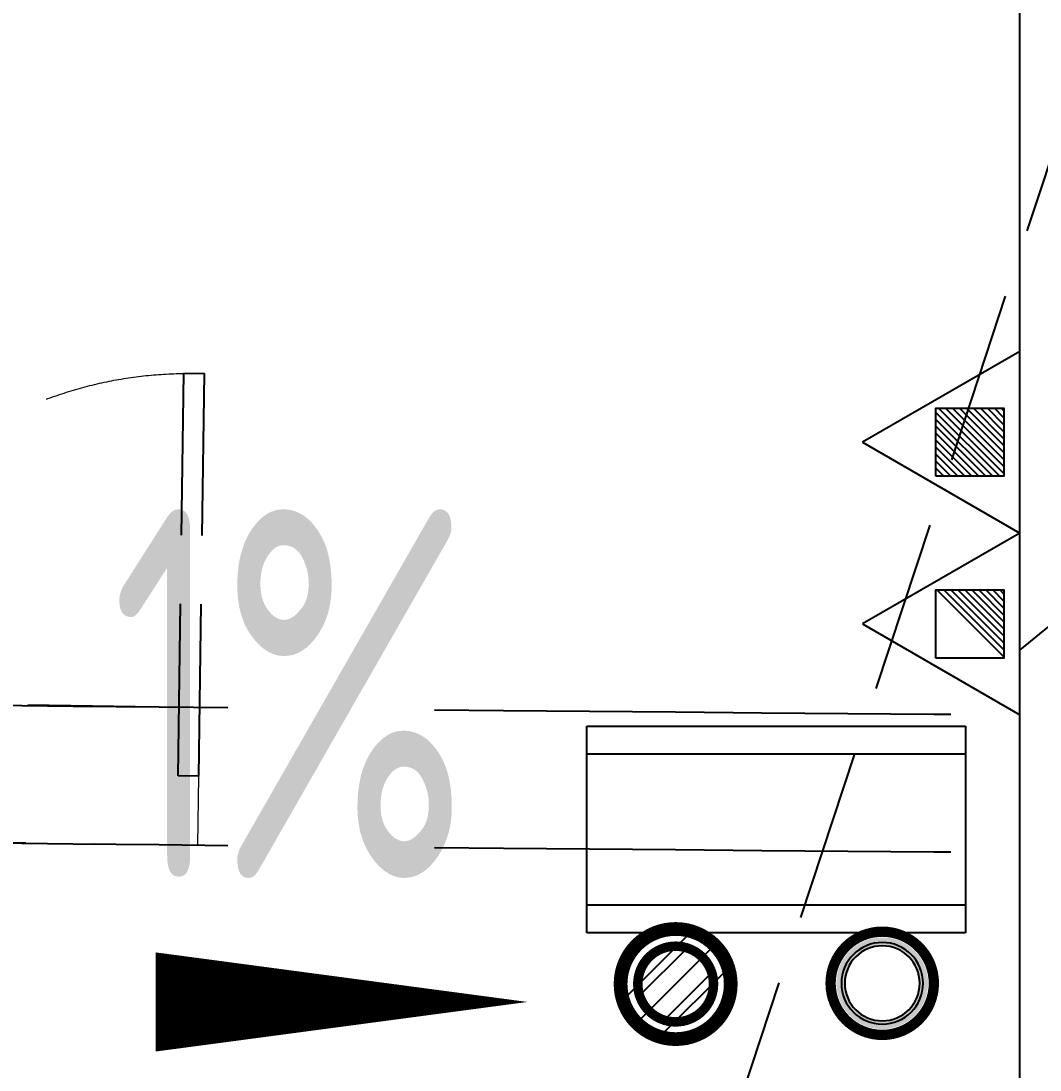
# Model space of a CAD drawing. Header units: inches. Extents: x 0 to 1813292486, y 0 to 3473589894.
# Drawn here: x 600593335 to 600594815, y 3473201319 to 3473202843 of the extents above; entities that cross this region are included whole.
import ezdxf
from ezdxf.enums import TextEntityAlignment as Align

# ---------------------------------------------------------------- set-up
doc = ezdxf.new("R2010")
doc.units = ezdxf.units.IN
doc.header["$LTSCALE"] = 1000
doc.header["$MEASUREMENT"] = 0
doc.linetypes.add('AX-MALL-WALL-P02-QT$0$DASH', pattern=[0.35, 0.25, -0.1])
for name, color, linetype in [('A-Anno-Note', 241, 'Continuous'), ('AX-MALL-DIM-P02$0$A-Anno-Dims', 3, 'Continuous'), ('AX-MALL-DIM-P02$0$A-Anno-Note', 241, 'Continuous'), ('AX-MALL-P02-200$0$A-Anno-Note', 241, 'Continuous'), ('AX-MALL-WALL-P02$0$A-Anno-Note', 241, 'Continuous'), ('AX-MALL-WALL-P02-QT$0$A-Detl-Patt', 8, 'Continuous'), ('AX-MALL-WALL-P02-QT$0$A-Detl-Thin', 131, 'Continuous'), ('AX-MALL-WALL-P02-QT$0$A-Fixt', 81, 'Continuous'), ('AX-MALL-WALL-P02-QT$0$A-Wall', 2, 'Continuous'), ('AX-MALL-WALL-P02-QT$0$A-Wall-Patt', 13, 'Continuous'), ('PX-MALL-P02-LG$0$P-Airr-Pipe', 140, 'Continuous'), ('PX-MALL-P02-LG$0$P-Drain-Fldr', 4, 'Continuous'), ('PX-MALL-P02-LG$0$P-Drain-Fldr-ARCH', 161, 'Continuous'), ('PX-MALL-P02-LG$0$P-Drain-Fldr-W100', 4, 'Continuous'), ('PX-MALL-P02-LG$0$P-Drain-Fldr-W50', 4, 'Continuous'), ('PX-MALL-P02-LG$0$P-Exsh', 31, 'Continuous'), ('PX-MALL-P02-LG$0$P-Pipe-Risr', 7, 'Continuous'), ('PX-MALL-P02-LG$0$P-Pipe-Risr-Arch', 6, 'Continuous'), ('PX-MALL-P02-LG$0$P-Pipe-Risr-W100', 6, 'Continuous'), ('PX-MALL-P02-LG$0$P-Pipe-Risr-W50', 6, 'Continuous')]:
    doc.layers.add(name, color=color, linetype=linetype)
doc.layers.add('AX-MALL-WALL-P02-QT$0$M-AUX-TO-ARCH', color=1, linetype='Continuous', plot=False)
doc.styles.add('AX-MALL-DIM-P02$0$_TCH_DIM', font='gbenor.shx')
doc.styles.add('PX-MALL-P02-LG$0$jzfz', font='gbenor.shx', dxfattribs={"bigfont": 'gbcbig.shx'})

# ---------------------------------------------------------------- blocks, each defined once
blk = doc.blocks.new('AX-MALL-WALL-P02-QT$0$tj')
at = {"layer": 'AX-MALL-WALL-P02-QT$0$A-Detl-Patt'}
h = blk.add_hatch(dxfattribs=at)
h.set_pattern_fill('STEEL', color=256, scale=100.0000000000001, angle=50.43183869082386)
h.set_pattern_definition([(75.00000000004839, (-14278.19445574284, 156289.8254051208), (-153.3407249234246, 41.08752340989569), []), (75.00000000004839, (-14317.88195610046, 156358.5661673546), (-153.3407249234246, 41.08752340989569), [])])
edge = h.paths.add_edge_path()
edge.add_line((88101.273016572, 47666.64152574539), (87883.93542659283, 47459.84604215622))
edge.add_line((87883.93542659283, 47459.84604215622), (91571.54751467705, 43584.64122533798))
edge.add_arc((262949.389629302, 558937.705083496), 543101.4133620498, 251.6057364187558, 260.0288666978238)
edge.add_arc((172180.8466627672, -2862.146247219684), 27099.9982179492, 64.7128659603706, 96.9316049602786, ccw=False)
edge.add_arc((262948.9730309481, 558936.3205539446), 543099.9677998082, 261.6155114784545, 271.7251478115656)
edge.add_line((279298.9759148359, 16082.51663446426), (279298.9759315252, 16382.65274763107))
edge.add_arc((262948.9742454757, 558936.3204835369), 542799.9676941936, 261.62020364125146, 271.7261014454634, ccw=False)
edge.add_arc((172180.8456921196, -2862.14609140989), 27400.00151046549, 64.80631838577902, 96.83815911678944)
edge.add_arc((262949.394896181, 558937.7037490648), 542801.4137571028, 251.6136389015772, 260.02417327084333, ccw=False)
edge.add_line((91737.26096642017, 43845.69257831573), (88101.273016572, 47666.64152574539))
blk.add_lwpolyline([(88103.03003954887, 47737.33037519455), (87813.24658572674, 47461.60306501389), (91543.92713344097, 43541.13421487808, 0.03677856867194786), (168908.9495433569, 23989.2463850975, -0.1416543586965341), (183742.0972260237, 21592.70785188675, 0.04416604653312874), (279348.9759123325, 16034.00206041336), (279348.9759345055, 16434.18465709686, -0.04414427716130016), (183859.0483468771, 21979.79425859451, 0.1405450684183163), (168919.8474783897, 24393.46752309799, -0.03670519880877311), (91764.87840116024, 43889.20268630981), (88103.03007543087, 47737.33033752441)], format="xyb", dxfattribs=at)
blk.add_lwpolyline([(88101.273016572, 47666.64152574539), (87883.93542659283, 47459.84604215622), (91571.54751467705, 43584.64122533798, 0.0367693963449814), (168910.2986617088, 24039.77597379684, -0.1415142461245126), (183756.7420067787, 21641.08926153183, 0.04414024362697595), (279298.9759148359, 16082.51663446426), (279298.9759315252, 16382.65274763107, -0.04412389944666065), (183844.4648458958, 21931.40288829803, 0.1406825130026793), (168918.4574091434, 24342.94360637665, -0.03671436212623864), (91737.26096642017, 43845.69257831573)], format="xyb", close=True, dxfattribs=at)
blk = doc.blocks.new('AX-MALL-WALL-P02-QT$0$1')
at = {"layer": 'AX-MALL-WALL-P02-QT$0$A-Detl-Patt', "linetype": 'AX-MALL-WALL-P02-QT$0$DASH', "extrusion": (0, 0, -1)}
for p, q in [((109579.0823497772, -109573.0687398911), (109829.5189602375, -109044.3849935532)), ((109829.5189602375, -109044.3849935532), (109856.6309474707, -109057.2278962135)), ((109606.1943365335, -109585.9116430283), (109856.6309474707, -109057.2278962135)), ((109606.1943365335, -109585.9116430283), (109579.0823497772, -109573.0687398911))]:
    blk.add_line(p, q, dxfattribs=at)
at = {"layer": 'AX-MALL-WALL-P02-QT$0$A-Detl-Patt', "linetype": 'AX-MALL-WALL-P02-QT$0$DASH', "lineweight": 13, "extrusion": (0, 0, -1)}
blk.add_lwpolyline([(-108799.1811138391, -108556.5284986496, 0.4067224467930122), (-109063.9545964003, -109329.0535812378, 0.4067224466732205), (-109829.4366202354, -109044.5588169098)], format="xyb", dxfattribs=at)
at = {"layer": 'AX-MALL-WALL-P02-QT$0$A-Detl-Patt', "linetype": 'AX-MALL-WALL-P02-QT$0$DASH', "lineweight": 13}
blk.add_lwpolyline([(108478.905179143, -109162.5688095093), (109563.3846606016, -109676.2849311829), (109649.0040137768, -109495.538351059), (108564.524532795, -108981.8222289085)], close=True, dxfattribs=at)
blk = doc.blocks.new('AX-MALL-WALL-P02-QT$0$JB-AC(i)-Li')
for p, q in [((-275, 0), (275, 0)), ((-275, 0), (275, 0)), ((-275, -300), (-275, 0)), ((275, 0), (275, -300)), ((-275, -40), (275, -40)), ((275, -260), (-275, -260)), ((275, -300), (-275, -300))]:
    blk.add_line(p, q)
blk = doc.blocks.new('AX-MALL-WALL-P02-QT')
at = {"layer": 'AX-MALL-WALL-P02-QT$0$A-Wall-Patt'}
h = blk.add_hatch(dxfattribs=at)
h.set_pattern_fill('普通砖', color=256, scale=200, style=0)
h.set_pattern_definition([(45, (0, 359.0227), (-353.55353201463, 353.55353201463), [])])
h.paths.add_polyline_path([(600393240.0097444, 3473056023.097569), (600393368.8025154, 3473056081.005932), (600396121.2003163, 3473063469.411308), (600396093.6370562, 3473063586.392977), (600395968.69197, 3473063632.938688), (600393181.9281372, 3473056152.282776)])
at = {"layer": 'AX-MALL-WALL-P02-QT$0$A-Detl-Patt', "linetype": 'AX-MALL-WALL-P02-QT$0$DASH'}
blk.add_line((600387880.3491975, 3473050367.306551), (600400551.1629934, 3473066194.37565), dxfattribs=at)
at = {"layer": 'AX-MALL-WALL-P02-QT$0$A-Detl-Thin', "linetype": 'AX-MALL-WALL-P02-QT$0$DASH', "ltscale": 3}
for points in [[(600389799.0080225, 3473058529.603528, 0.001856113273548742), (600393531.0321454, 3473057089.400821, 0.001856113273548742)], [(600389729.1811529, 3473058342.163673, 0.001855424443632269), (600393461.2113256, 3473056901.977237)]]:
    blk.add_lwpolyline(points, format="xyb", dxfattribs=at)
at = {"layer": 'AX-MALL-WALL-P02-QT$0$A-Wall'}
blk.add_line((600393181.9281372, 3473056152.282776), (600395968.69197, 3473063632.938688), dxfattribs=at)
at = {"layer": 'AX-MALL-WALL-P02-QT$0$A-Detl-Thin', "rotation": 339.5681613091762}
blk.add_blockref('AX-MALL-WALL-P02-QT$0$tj', (600144118.6961328, 3473128496.287411), dxfattribs=at)
at = {"layer": 'AX-MALL-WALL-P02-QT$0$A-Fixt', "rotation": 339.5681613375581}
blk.add_blockref('AX-MALL-WALL-P02-QT$0$JB-AC(i)-Li', (600393193.3620727, 3473057197.395575), dxfattribs=at)
at = {"layer": 'AX-MALL-WALL-P02-QT$0$M-AUX-TO-ARCH', "rotation": 4.095159614894139}
blk.add_blockref('AX-MALL-WALL-P02-QT$0$1', (600275230.24276, 3473158900.836621), dxfattribs=at)
blk = doc.blocks.new('AX-MALL-WALL-P02')
at = {"layer": 'AX-MALL-WALL-P02$0$A-Anno-Note'}
blk.add_blockref('AX-MALL-WALL-P02-QT', (0, 0), dxfattribs=at)
blk = doc.blocks.new('PX-MALL-P02-LG$0$P-Risr')
at = {"layer": 'PX-MALL-P02-LG$0$P-Pipe-Risr-W50'}
h = blk.add_hatch(color=0, dxfattribs=at)
edge = h.paths.add_edge_path()
edge.add_ellipse((0, 0), major_axis=(47.05795628796547, 47.05795628796547), ratio=0.9999999999999695, start_angle=225.0000000000009, end_angle=405.0000000000009, ccw=False)
edge.add_ellipse((0, 0), major_axis=(47.05795628796764, 47.05795628796764), ratio=0.9999999999998785, start_angle=133.9675974886221, end_angle=225.0000000000035, ccw=False)
edge.add_line((-66.53919663240958, 1.199087783927098), (-54.4367953546693, 1.199087783927098))
edge.add_ellipse((0, 0), major_axis=(-38.50196423560672, 38.50196423560672), ratio=0.9999999999999859, start_angle=43.73814098242129, end_angle=134.9999999999996)
edge.add_ellipse((0, 0), major_axis=(38.50196423561096, 38.50196423561096), ratio=0.9999999999998216, start_angle=225.0000000000051, end_angle=405.0000000000051)
edge.add_ellipse((0, 0), major_axis=(38.50196423560679, 38.50196423560679), ratio=0.9999999999999831, start_angle=45.00000000000048, end_angle=133.7381409824204)
edge.add_line((-54.43679535467527, 1.199087783927098), (-66.53919663241555, 1.199087783927098))
edge.add_ellipse((0, 0), major_axis=(-47.05795628796762, 47.05795628796762), ratio=0.9999999999998742, start_angle=-45.00000000000358, end_angle=43.967597488629224, ccw=False)
at = {"layer": 'PX-MALL-P02-LG$0$P-Pipe-Risr-Arch', "ltscale": 0.7}
blk.add_circle((0, 0), 59.29000000000001, dxfattribs=at)
at = {"layer": 'PX-MALL-P02-LG$0$P-Pipe-Risr-W100', "color": 0, "const_width": 15}
blk.add_lwpolyline([(-75, 0, 1), (75, 0, 1)], format="xyb", close=True, dxfattribs=at)
at = {"layer": 'PX-MALL-P02-LG$0$P-Pipe-Risr-W50'}
blk.add_circle((0, 0), 54.45000000000001, dxfattribs=at)
at = {"layer": 'PX-MALL-P02-LG$0$P-Pipe-Risr', "style": 'PX-MALL-P02-LG$0$jzfz', "width": 0.6, "flags": 1}
for tag, p in [('SYS-MARK', (0.3310501334344735, -45.65933377496549)), ('RANGE', (0.3337570973526454, -45.67887874227017))]:
    blk.add_attdef(tag, text='', height=0.015625, dxfattribs=at).set_placement(p, align=Align.MIDDLE)
blk = doc.blocks.new('PX-MALL-P02-LG$0$A$C5A9C1854')
at = {"layer": 'PX-MALL-P02-LG$0$P-Drain-Fldr-W50', "ltscale": 0.7}
for p, q in [((52.36634142632829, -16.81565596791916), (-16.81565596786095, 52.36634142627008)), ((38.89087296527578, -38.89087296521757), (-38.89087296527578, 38.89087296521757)), ((16.81565596797736, -52.36634142627008), (-52.36634142621187, 16.81565596791916))]:
    blk.add_line(p, q, dxfattribs=at)
at = {"layer": 'PX-MALL-P02-LG$0$P-Drain-Fldr-W50', "ltscale": 0.7, "const_width": 13.75}
blk.add_lwpolyline([(-54.99999999994179, 0, 1), (55.00000000005821, 0, 1)], format="xyb", close=True, dxfattribs=at)
blk = doc.blocks.new('PX-MALL-P02-LG$0$A$C7D2520B3')
at = {"layer": 'PX-MALL-P02-LG$0$P-Drain-Fldr', "ltscale": 0.7}
for p, q in [((78.54951213949244, -25.22348395187873), (-25.22348395179142, 78.54951213940512)), ((58.33630944791366, -58.33630944788456), (-58.33630944791366, 58.33630944788456)), ((25.22348395196605, -78.54951213940512), (-78.54951213931781, 25.22348395187873))]:
    blk.add_line(p, q, dxfattribs=at)
at = {"layer": 'PX-MALL-P02-LG$0$P-Drain-Fldr', "ltscale": 0.7, "const_width": 20}
blk.add_lwpolyline([(5.820766091346741e-11, -80, 1), (5.820766091346741e-11, 80, 1)], format="xyb", close=True, dxfattribs=at)
blk = doc.blocks.new('PX-MALL-P02-LG$0$A$C2257314B')
at = {"layer": 'PX-MALL-P02-LG$0$P-Drain-Fldr-ARCH', "ltscale": 0.7}
for p, q in [((52.36634142632829, -16.81565596791916), (-16.81565596786095, 52.36634142627008)), ((38.89087296527578, -38.89087296521757), (-38.89087296527578, 38.89087296521757)), ((16.81565596797736, -52.36634142627008), (-52.36634142621187, 16.81565596791916))]:
    blk.add_line(p, q, dxfattribs=at)
for start, end in [(0, 180), (180, 0)]:
    blk.add_arc((5.820766091346741e-11, -1.77635683940025e-15), 55, start, end, dxfattribs=at)
blk = doc.blocks.new('PX-MALL-P02-LG$0$P-Drain-Fldr')
blk.add_blockref('PX-MALL-P02-LG$0$A$C2257314B', (0, 0))
at = {"layer": 'PX-MALL-P02-LG$0$P-Drain-Fldr-W100'}
blk.add_blockref('PX-MALL-P02-LG$0$A$C7D2520B3', (0, 0), dxfattribs=at)
at = {"layer": 'PX-MALL-P02-LG$0$P-Drain-Fldr-W50'}
blk.add_blockref('PX-MALL-P02-LG$0$A$C5A9C1854', (0, 0), dxfattribs=at)
blk = doc.blocks.new('PX-MALL-P02-LG$0$MHQ')
at = {"layer": 'PX-MALL-P02-LG$0$P-Exsh', "ltscale": 0.7}
h = blk.add_hatch(dxfattribs=at)
h.set_pattern_fill('ANSI31', color=256, scale=25, style=0)
h.set_pattern_definition([(45, (-160019.2306599375, -42228.3236173685), (-28.0633003783411, 28.0633003783411), [])])
h.paths.add_polyline_path([(-75.0000000015425, 185.1731819980414), (75, 185.1731819980414), (75, 35.17318199802685), (-75.0000000015425, 35.17318199802685)])
for points in [[(0, 346.4101615137042), (-200, -1.455191522836685e-11), (200, -1.455191522836685e-11)], [(0, 346.4101615137042), (-200, -1.455191522836685e-11), (200, -1.455191522836685e-11)], [(0, 346.4101615137042), (-200, -1.455191522836685e-11), (200, -1.455191522836685e-11)], [(-75.0000000015425, 185.1731819980414), (75, 185.1731819980414), (75, 35.17318199802685), (-75.0000000015425, 35.17318199802685)]]:
    blk.add_lwpolyline(points, close=True, dxfattribs=at)
blk = doc.blocks.new('PX-MALL-P02-LG$0$A$C301F1425')
at = {"layer": 'PX-MALL-P02-LG$0$P-Exsh', "ltscale": 0.7}
for p in [(-200, 1.455191522836685e-11), (200, 1.455191522836685e-11)]:
    blk.add_blockref('PX-MALL-P02-LG$0$MHQ', p, dxfattribs=at)
blk = doc.blocks.new('PX-MALL-P02-LG')
at = {"xscale": 0.6600000001490108, "yscale": 0.6600000001490108, "zscale": 0.6600000001490108, "rotation": 69.5681608738742}
blk.add_blockref('PX-MALL-P02-LG$0$A$C301F1425', (600393623.1926155, 3473057336.792108), dxfattribs=at)
at = {"layer": 'PX-MALL-P02-LG$0$P-Airr-Pipe', "xscale": -1, "rotation": 69.56816130750386}
blk.add_blockref('PX-MALL-P02-LG$0$P-Risr', (600393207.4617642, 3473056793.745379), dxfattribs=at)
at = {"layer": 'PX-MALL-P02-LG$0$P-Drain-Fldr', "xscale": -0.9999999999999991, "rotation": 339.5681613075038}
blk.add_blockref('PX-MALL-P02-LG$0$P-Drain-Fldr', (600392925.9500961, 3473056897.439153), dxfattribs=at)
blk = doc.blocks.new('AX-MALL-DIM-P02')
at = {"layer": 'AX-MALL-DIM-P02$0$A-Anno-Dims'}
blk.add_lwpolyline([(600392151.6174483, 3473057158.138633, 0, 0, 0), (600392715.3048729, 3473056948.148527, 0, 144, 0), (600392209.2772737, 3473057136.658656, 0, 0, 0)], format="xyseb", dxfattribs=at)
at = {"layer": 'AX-MALL-DIM-P02$0$A-Anno-Note', "style": 'AX-MALL-DIM-P02$0$_TCH_DIM', "width": 0.7}
blk.add_text('1%', height=535.5, rotation=339.5681612944838, dxfattribs=at).set_placement((600392212.0013089, 3473057327.920342))
blk = doc.blocks.new('AX-MALL-P02-200')
at = {"layer": 'AX-MALL-P02-200$0$A-Anno-Note'}
blk.add_blockref('AX-MALL-WALL-P02', (0, 0), dxfattribs=at)
for name in ['AX-MALL-DIM-P02', 'PX-MALL-P02-LG']:
    blk.add_blockref(name, (0, 0), dxfattribs=at)

msp = doc.modelspace()

# ---------------------------------------------------------------- block references
at = {"layer": 'A-Anno-Note', "rotation": 20.43183869077545}
msp.add_blockref('AX-MALL-P02-200', (1250392458.527329, 9048125.682563305), dxfattribs=at)

doc.saveas('drawing.dxf')
